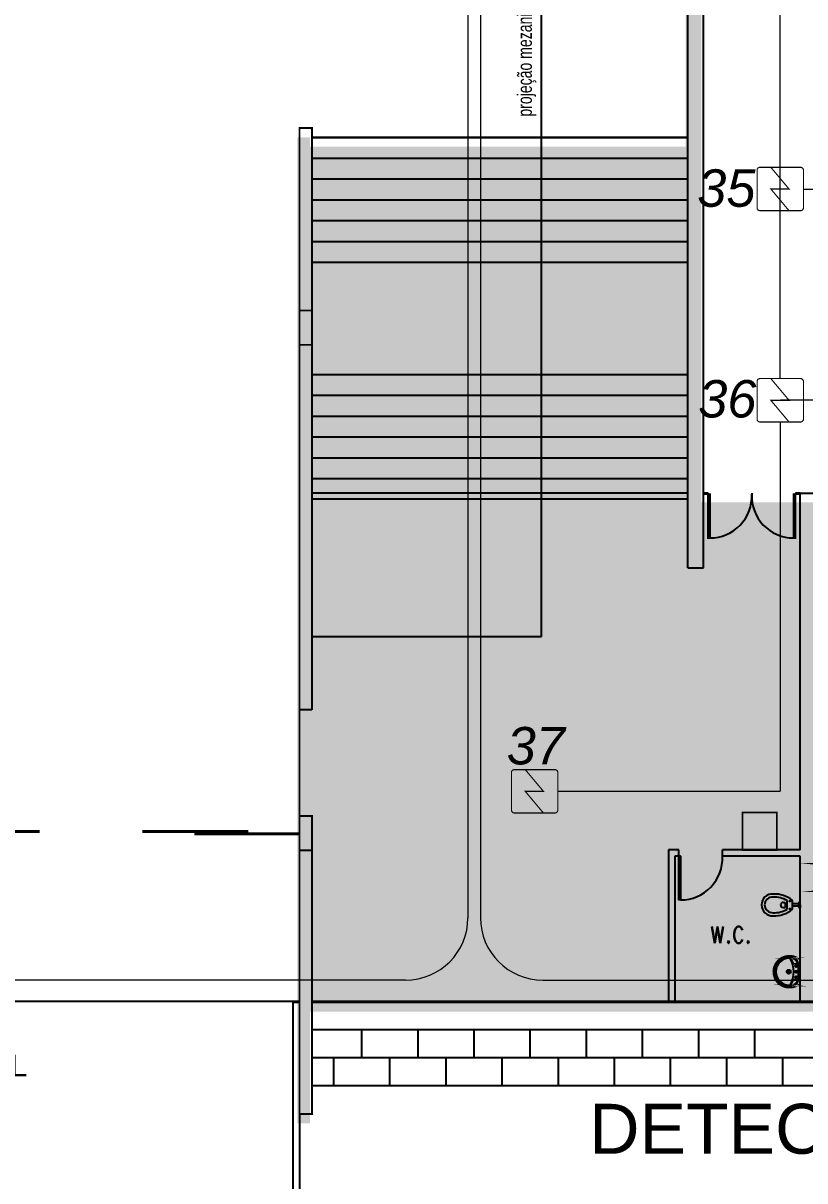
# Model space of a CAD drawing. Header units: metres. Extents: x -331 to 2982, y 362 to 2539.
# Drawn here: x 815.11 to 827.64, y 903.21 to 921.77 of the extents above; entities that cross this region are included whole.
import ezdxf
from ezdxf.enums import TextEntityAlignment as Align

# ---------------------------------------------------------------- set-up
doc = ezdxf.new("R2010")
doc.units = ezdxf.units.M
doc.layers.get('0').update_dxf_attribs({"color": 251})
doc.layers.add('_salas', color=251, linetype='Continuous', plot=False)
for name, color, linetype in [('CX', 251, 'Continuous'), ('DET. FUMAÇA', 1, 'Continuous'), ('Div', 251, 'Continuous'), ('Pis', 251, 'Continuous')]:
    doc.layers.add(name, color=color, linetype=linetype)
doc.styles.add('ALESP2', font='ROMANS.SHX', dxfattribs={"width": 0.65, "height": 0.4})
doc.styles.add('ARIAL', font='arial.ttf')
doc.styles.get("Standard").update_dxf_attribs({"font": 'arial.ttf', "height": 0.3})
doc.styles.add('X3G_ENTITY_1416989F', font='arial.ttf', dxfattribs={"height": 0.6})
doc.styles.add('X3G_ENTITY_1416991F', font='arial.ttf', dxfattribs={"height": 0.6})
doc.styles.add('X3G_ENTITY_14169943', font='arial.ttf', dxfattribs={"height": 0.6})

# ---------------------------------------------------------------- blocks, each defined once
blk = doc.blocks.new('Detector de fumaça')
at = {"layer": 'DET. FUMAÇA', "linetype": 'Continuous', "lineweight": 15, "const_width": 0.01870277497772515}
blk.add_lwpolyline([(774.59948291868, 539.8157648447526), (775.2490596285452, 539.8157648447526, -0.414213562373095), (775.2958165659895, 539.7690079073084), (775.2958165659895, 539.1669315525518, -0.414213562373095), (775.2490596285452, 539.1201746151075), (774.59948291868, 539.1201746151075, -0.414213562373095), (774.5527259812357, 539.1669315525518), (774.5527259812357, 539.7690079073084, -0.414213562373095)], format="xyb", close=True, dxfattribs=at)
blk.add_lwpolyline([(774.7729620717275, 539.8157648447526), (775.0644559117889, 539.46796972993), (774.7729620717275, 539.46796972993), (775.0644559117889, 539.1201746151075)], dxfattribs=at)
blk = doc.blocks.new('VASO-SAN')
for p, q in [((302.3511564595037, 172.4645276176708), (302.3804829001634, 172.4645276176708)), ((302.3511564595037, 172.382841068563), (302.3804829001754, 172.382841068563)), ((302.3804829001634, 172.4645276176708), (302.3804829001754, 172.382841068563)), ((302.4113947300152, 172.3536843433588), (302.4113947300152, 172.4936843424353)), ((302.4991825520949, 172.3536843424418), (302.4991825520949, 172.4936843433726)), ((302.5991825520949, 172.4436843433685), (302.4991825520949, 172.4436843433685)), ((302.5991825520949, 172.4036843433685), (302.4991825520949, 172.4036843433685)), ((302.5991825520949, 172.4436843433685), (302.5991825520949, 172.4546559305439)), ((302.5991825520949, 172.4036843433685), (302.5991825520949, 172.4436843433685)), ((302.5991825520949, 172.4036843433685), (302.5991825520949, 172.3927127561931)), ((302.6191825520949, 172.4640037223362), (302.6085303438872, 172.4640037223362)), ((302.6191825520949, 172.3833649644008), (302.6085303438872, 172.3833649644008)), ((302.6191825520949, 172.4236843433685), (302.6191825520949, 172.4640037223362)), ((302.6191825520949, 172.4236843433685), (302.6191825520949, 172.3833649644008))]:
    blk.add_line(p, q)
for centre in [(302.4529002042513, 172.4856264043932), (302.4529002042513, 172.3617422814212)]:
    blk.add_circle(centre, 0.0070651271446422)
for centre, radius, start, end in [((302.177941340428, 172.4199280401532), 0.1787982500381176, 86.68113411807168, 178.7962065859109), ((302.177941340428, 172.4199280401532), 0.1287982500381176, 86.68113411807168, 178.7962065859109), ((302.2050164807387, 172.1343106671568), 0.4644169642584563, 50.69788767013418, 92.06371201049879), ((302.2050164807387, 172.1343106671568), 0.4144169642584563, 60.13245399021499, 92.06371201049879), ((302.177941340428, 172.4274406456611), 0.1787982500381176, 181.203793414089, 273.3188658819283), ((302.177941340428, 172.4274406456611), 0.1287982500381176, 181.203793414089, 273.3188658819283), ((302.2050164807387, 172.7130580186575), 0.4644169642584563, 267.9362879895013, 309.3021123298757), ((302.2050164807387, 172.7130580186575), 0.4144169642584563, 267.9362879895013, 299.8675460083891), ((302.3486691906127, 172.4216362835805), 0.042963391935291, 86.68113411807168, 178.7962065859109), ((302.3486691906127, 172.4257324026534), 0.042963391935291, 181.203793414089, 273.3188658819283), ((302.6085303438872, 172.4546559305439), 0.0093477917922655, 90, 180), ((302.6085303438872, 172.3927127561931), 0.0093477917922655, 180, 270)]:
    blk.add_arc(centre, radius, start, end)

msp = doc.modelspace()

# ---------------------------------------------------------------- hatches: boundary and pattern name
at = {"layer": '_salas', "transparency": 33554559}
h = msp.add_hatch(color=256, dxfattribs=at)
h.dxf.hatch_style = 1
h.paths.add_polyline_path([(870.1561862654532, 914.0861352076514), (825.9811862654531, 914.0861352076514), (825.9811862654531, 926.767788540381), (825.7311862654531, 926.767788540381), (825.7311862654531, 919.7861352076515), (819.706186265453, 919.7861352076515), (819.706186265453, 919.9361352076514), (819.5061862654527, 919.9361352076514), (819.5061862654527, 904.1361352076515), (819.706186265453, 904.1361352076515), (819.706186265453, 905.9261352076514), (875.3561862654531, 905.9261352076514), (875.3561862654531, 909.3915764336072), (874.1311862654527, 909.3915764336072), (874.1311862654527, 910.2861352076515), (874.4811862654531, 910.2861352076515), (874.4811862654531, 910.3861352076515), (870.9311862654529, 910.3861352076515), (870.9311862654529, 910.2861352076515), (871.2811862654532, 910.2861352076515), (871.2811862654532, 909.3915764336072), (870.1561862654532, 909.3915764336072)])

# ---------------------------------------------------------------- linework, layer by layer
at = {"lineweight": 0}
for points in [[(876.5386141853148, 968.1961352076514), (895.2486070577627, 968.1961352076514), (895.2486070577627, 906.0761352076515), (819.7386070577629, 906.0761352076515)], [(819.7386070577629, 919.9361352076515), (819.7386070577629, 920.0861352076515), (819.5386070577626, 920.0861352076515), (819.5386070577626, 904.2861352076516), (819.7386070577629, 904.2861352076516), (819.7386070577629, 906.0761352076515)], [(798.368607057763, 906.0761352076515), (798.3686070577626, 873.9340762859114), (819.4340325755009, 873.9340762859114), (819.4340325755009, 906.0761352076515)], [(819.5386070577626, 906.0761352076515), (819.4340325755009, 906.0761352076515)]]:
    msp.add_lwpolyline(points, dxfattribs=at)
msp.add_lwpolyline([(819.7386070577629, 919.9361352076515), (825.763607057763, 919.9361352076515), (825.763607057763, 914.2361352076515), (819.7386070577629, 914.2361352076515)], close=True, dxfattribs=at)
at = {"layer": 'CX', "ltscale": 8}
msp.add_lwpolyline([(825.6182911528522, 908.4161352075184), (825.6482911528522, 908.4161352075184), (825.6482911528522, 907.7161352075184), (825.6182911528522, 907.7161352075184)], close=True, dxfattribs=at)
at = {"layer": 'CX', "color": 251, "ltscale": 8, "true_color": 0x606060}
msp.add_arc((825.6482911528522, 908.3867780646613), 0.6706428571428518, 270, 2.508903245365926, dxfattribs=at)
at = {"layer": 'Div', "color": 150, "linetype": 'Continuous', "lineweight": 0}
for p, q in [((827.2462516503979, 916.0704880096717), (827.2462516503979, 942.9102474722742)), ((829.6213535196107, 919.099885224965), (827.6177969427749, 919.0998852249647)), ((873.9333002615928, 915.7226928948492), (827.2518139322524, 915.7226928948492)), ((827.2462516503979, 915.3748977800267), (827.2462516503979, 909.4567719133626)), ((823.6800400440618, 909.4567719133627), (827.2462516503979, 909.4567719133626))]:
    msp.add_line(p, q, dxfattribs=at)
at = {"layer": 'Div', "color": 230, "linetype": 'Continuous', "lineweight": 0}
for p, q in [((822.2391967753472, 935.3480834960938), (822.239192553485, 907.4313035927139)), ((822.4392089843801, 935.348083496094), (822.4391925534851, 907.4313035927139)), ((821.239192553485, 906.4313035927139), (769.2698914618027, 906.4313035927139)), ((823.4391925534851, 906.4313035927139), (897.6570309252875, 906.4313035927139))]:
    msp.add_line(p, q, dxfattribs=at)
at = {"layer": 'Div', "lineweight": 0}
for p, q in [((825.6182911528522, 908.4161352075184), (825.6182911528522, 908.5161352075186)), ((826.318291152852, 908.4161352075184), (826.318291152852, 908.5161352075186)), ((825.6482911528519, 908.4161352075184), (825.5536070579005, 908.4161352075184)), ((825.6482911528519, 908.4161352075182), (825.5536070579001, 908.4161352075182))]:
    msp.add_line(p, q, dxfattribs=at)
at = {"layer": 'Div', "color": 230, "linetype": 'Continuous', "lineweight": 0}
for centre, start, end in [((821.239192553485, 907.4313035927139), 270, 0), ((823.4391925534851, 907.4313035927139), 180, 270)]:
    msp.add_arc(centre, 1, start, end, dxfattribs=at)
at = {"layer": 'Pis'}
for p, q in [((826.0136070579006, 913.0361352075186), (826.0136070579006, 926.917788540248)), ((825.7636070579006, 913.0361352075186), (825.7636070579006, 926.6445499672989)), ((823.4186070579003, 911.9361352075186), (823.4186070579003, 922.2924133069362)), ((819.7386070579, 919.9361352075186), (825.7636070579006, 919.9361352075186)), ((819.7386070579, 919.6028018741852), (825.7636070579006, 919.6028018741852)), ((819.7386070579, 919.2694685408519), (825.7636070579006, 919.2694685408519)), ((819.7386070579, 918.9361352075186), (825.7636070579006, 918.9361352075186)), ((819.7386070579, 918.6028018741852), (825.7636070579006, 918.6028018741852)), ((819.7386070579, 918.2694685408519), (825.7636070579006, 918.2694685408519)), ((819.7386070579, 917.9361352075186), (825.7636070579006, 917.9361352075186)), ((819.7386070579, 916.1361352075185), (825.7636070579006, 916.1361352075185)), ((819.7386070579, 915.8028018741852), (825.7636070579006, 915.8028018741852)), ((819.7386070579, 915.469468540852), (825.7636070579006, 915.469468540852)), ((819.7386070579, 915.1361352075185), (825.7636070579006, 915.1361352075185)), ((819.7386070579, 914.8028018741852), (825.7636070579006, 914.8028018741852)), ((819.7386070579, 914.469468540852), (825.7636070579006, 914.469468540852)), ((826.0886070579004, 914.2361352075184), (826.0136070579006, 914.2361352075184)), ((826.0886070579004, 914.2361352075184), (826.0886070579004, 914.2161352075184)), ((826.7886070579002, 914.2361352075184), (826.7886070579002, 914.2161352075184)), ((827.5636070579003, 914.2361352075184), (827.4886070579, 914.2361352075184)), ((827.4886070579, 914.2361352075184), (827.4886070579, 914.2161352075184)), ((827.5636070579003, 908.5161352075183), (827.5636070579003, 914.2361352075184)), ((827.5636070579003, 914.2361352075184), (828.5486070579004, 914.2361352075184)), ((825.7636070579006, 914.1361352075185), (819.7386070579, 914.1361352075185)), ((825.7636070579006, 913.0361352075186), (825.7636070579006, 914.1361352075185)), ((826.0886070579004, 914.2161352075184), (826.0136070579006, 914.2161352075184)), ((827.5636070579003, 914.2161352075184), (827.4886070579, 914.2161352075184)), ((825.7636070579006, 913.0361352075186), (826.0136070579006, 913.0361352075186)), ((819.7386070579, 911.9361352075186), (823.4186070579003, 911.9361352075186)), ((819.7386070579, 910.7611352075185), (819.5386070579002, 910.7611352075185)), ((825.6182911528522, 908.5161352075186), (825.4536070579002, 908.5161352075186)), ((825.4536070579002, 908.5161352075186), (825.4536070579002, 906.0961352075185)), ((825.6182911528522, 908.4161352075184), (825.6182911528522, 908.5161352075186)), ((827.5636070579003, 908.5161352075186), (826.318291152852, 908.5161352075186)), ((826.318291152852, 908.4161352075184), (826.318291152852, 908.5161352075186)), ((825.6182911528522, 908.4161352075184), (825.5536070579005, 908.4161352075184)), ((825.5536070579005, 908.4161352075184), (825.5536070579005, 906.0961352075185)), ((825.6482911528519, 908.4161352075184), (825.5536070579005, 908.4161352075184)), ((825.6482911528519, 908.4161352075182), (825.5536070579001, 908.4161352075182)), ((827.5636070579003, 908.4161352075184), (826.318291152852, 908.4161352075184)), ((827.5636070579003, 906.0961352075185), (827.5636070579003, 908.4161352075184)), ((827.5636070579003, 906.3752237902556), (827.5636070579003, 906.7553990454815)), ((798.5686070579, 906.0961352075185), (819.5386070579002, 906.0961352075185)), ((819.7386070579, 906.0961352075185), (895.2286070579003, 906.0961352075185)), ((819.7386070579, 906.0761352075185), (895.2486070579002, 906.0761352075185)), ((895.6886070579003, 905.6361352075185), (819.7386070579, 905.6361352075185)), ((820.0886070579004, 905.6361352075185), (820.0886070579004, 905.6361352075185)), ((820.5386070579002, 905.1861352075186), (820.5386070579002, 905.6361352075185)), ((820.9886070579, 905.6361352075185), (820.9886070579, 905.6361352075185)), ((821.4386070579003, 905.1861352075186), (821.4386070579003, 905.6361352075185)), ((821.8886070579006, 905.6361352075185), (821.8886070579006, 905.6361352075185)), ((822.3386070579004, 905.1861352075186), (822.3386070579004, 905.6361352075185)), ((822.7886070579002, 905.6361352075185), (822.7886070579002, 905.6361352075185)), ((823.2386070579, 905.1861352075186), (823.2386070579, 905.6361352075185)), ((823.6886070579003, 905.6361352075185), (823.6886070579003, 905.6361352075185)), ((824.1386070579006, 905.1861352075186), (824.1386070579006, 905.6361352075185)), ((824.5886070579004, 905.6361352075185), (824.5886070579004, 905.6361352075185)), ((825.0386070579002, 905.1861352075186), (825.0386070579002, 905.6361352075185)), ((825.4886070579, 905.6361352075185), (825.4886070579, 905.6361352075185)), ((825.9386070579003, 905.1861352075186), (825.9386070579003, 905.6361352075185)), ((826.3886070579006, 905.6361352075185), (826.3886070579006, 905.6361352075185)), ((826.8386070579004, 905.1861352075186), (826.8386070579004, 905.6361352075185)), ((827.2886070579002, 905.6361352075185), (827.2886070579002, 905.6361352075185)), ((895.6886070579003, 905.1861352075186), (819.7386070579, 905.1861352075186)), ((820.0886070579004, 904.7361352075186), (820.0886070579004, 905.1861352075186)), ((820.9886070579, 904.7361352075186), (820.9886070579, 905.1861352075186)), ((821.8886070579006, 904.7361352075186), (821.8886070579006, 905.1861352075186)), ((822.7886070579002, 904.7361352075186), (822.7886070579002, 905.1861352075186)), ((823.6886070579003, 904.7361352075186), (823.6886070579003, 905.1861352075186)), ((824.5886070579004, 904.7361352075186), (824.5886070579004, 905.1861352075186)), ((825.4886070579, 904.7361352075186), (825.4886070579, 905.1861352075186)), ((826.3886070579006, 904.7361352075186), (826.3886070579006, 905.1861352075186)), ((827.2886070579002, 904.7361352075186), (827.2886070579002, 905.1861352075186)), ((896.1386070579006, 904.7361352075186), (819.7386070579, 904.7361352075186)), ((819.5386070579002, 904.2861352075186), (819.5386070579002, 873.9340762859149))]:
    msp.add_line(p, q, dxfattribs=at)
at = {"layer": 'Pis', "const_width": 0.03}
for points in [[(876.5386141853148, 968.1961352076514), (895.2486070577627, 968.1961352076514), (895.2486070577627, 906.0761352076515), (819.7386070577629, 906.0761352076515)], [(819.7386070577629, 919.9361352076517), (819.7386070577629, 920.0861352076515), (819.5386070577626, 920.0861352076515), (819.5386070577626, 904.2861352076516), (819.7386070577629, 904.2861352076516), (819.7386070577629, 906.0761352076515)], [(819.5386070579002, 920.0861352075185), (819.5386070579002, 917.1611352075186)], [(819.5386070579002, 920.0861352075185), (819.7386070579, 920.0861352075185)], [(819.7386070579, 917.1611352075186), (819.7386070579, 920.0861352075185), (819.5386070579002, 920.0861352075185), (819.5386070579002, 917.1611352075186)], [(819.7386070579, 920.0861352075185), (819.7386070579, 917.1611352075186)], [(819.5386070579002, 916.6111352075186), (819.5386070579002, 911.8861352075185)], [(819.5386070579002, 916.6111352075186), (819.5386070579002, 910.7611352075185)], [(819.7386070579, 916.6111352075186), (819.7386070579, 914.2361352075184)], [(819.7386070579, 910.7611352075185), (819.7386070579, 916.6111352075186)], [(819.7386070579, 914.1361352075185), (819.7386070579, 910.7611352075185)], [(819.5386070579002, 911.8861352075185), (819.5386070579002, 910.7611352075185)], [(819.5386070579002, 908.5111352075185), (819.5386070579002, 904.2861352075186)], [(819.5386070579002, 908.5111352075185), (819.5386070579002, 904.2861352075186), (819.7386070579, 904.2861352075186), (819.7386070579, 908.5111352075185)], [(819.7386070579, 908.5111352075185), (819.7386070579, 904.2861352075186)], [(827.8388030529236, 908.2908152842706), (827.8421146840669, 908.2908152842706), (827.8421146840669, 908.2908152842706), (827.8361537480091, 908.2914776104992)], [(827.8361537480091, 907.8569916045269), (827.8421146840669, 907.8576539307555), (827.8421146840669, 907.8576539307555), (827.8388030529236, 907.8576539307555)], [(827.5636070579003, 906.7553990454815), (827.5636070579003, 906.7553990454815), (827.5636070579003, 906.7580483503959), (827.5629447316719, 906.7600353290816), (827.5616200792142, 906.7613599815388), (827.5596331005286, 906.7626846339961), (827.5596331005286, 906.7626846339961), (827.5503605333283, 906.7699702225109), (827.5404256398988, 906.7765934847971), (827.5298284202408, 906.7825544208547), (827.5198935268118, 906.7885153569123), (827.5092963071538, 906.793813966741), (827.4986990874959, 906.7984502503416), (827.4874395416095, 906.8024242077133), (827.4768423219516, 906.8063981650848), (827.4655827760648, 906.8097097962279), (827.4536609039501, 906.8123591011424), (827.4424013580633, 906.8150084060569), (827.4304794859486, 906.8169953847428), (827.4192199400618, 906.8183200372), (827.4072980679471, 906.8189823634286), (827.3953761958319, 906.8189823634286), (827.3834543237167, 906.8189823634286), (827.3834543237167, 906.8189823634286), (827.3582859270296, 906.8169953847428), (827.3337798565703, 906.8123591011424), (827.30993611234, 906.8057358388562), (827.2874170205673, 906.7971255978844), (827.265560255023, 906.7858660519978), (827.245028141936, 906.773281853654), (827.2264830075346, 906.7587106766246), (827.2086001993621, 906.742152520909), (827.1927043698752, 906.7242697127365), (827.1787955190744, 906.7050622521067), (827.1662113207308, 906.6838678127908), (827.1562764273012, 906.6620110472466), (827.1476661863294, 906.6394919554734), (827.1417052502716, 906.6156482112433), (827.1377312929003, 906.5904798145559), (827.1364066404426, 906.5653114178685)], [(827.154951774844, 906.5653114178685), (827.154951774844, 906.5653114178685), (827.1562764273012, 906.5891551620987), (827.1595880584441, 906.6116742538718), (827.1655489945019, 906.6341933456447), (827.1728345830165, 906.6553877849603), (827.1827694764461, 906.675257571819), (827.1940290223324, 906.6944650324488), (827.2072755469048, 906.7123478406213), (827.221846723934, 906.7289059963366), (827.2384048796498, 906.7441394995949), (827.2556253615935, 906.7580483503959), (827.2748328222237, 906.7699702225109), (827.2947026090819, 906.7799051159402), (827.3158970483978, 906.7878530306837), (827.3377538139421, 906.7944762929699), (827.3602729057152, 906.7984502503416), (827.3841166499456, 906.8004372290272), (827.3841166499456, 906.8004372290272), (827.392064564689, 906.8010995552559), (827.4006748056609, 906.8010995552559), (827.4086227204039, 906.8004372290272), (827.4165706351473, 906.7997749027988), (827.4245185498908, 906.79911257657), (827.4324664646342, 906.7977879241128), (827.4404143793777, 906.7964632716555), (827.4483622941211, 906.7951386191983), (827.4483622941211, 906.7951386191983), (827.4563102088646, 906.7931516405126), (827.464258123608, 906.7898400093695), (827.4715437121226, 906.7865283782264), (827.4788293006372, 906.7825544208547), (827.4854525629239, 906.7779181372543), (827.4920758252097, 906.7726195274254), (827.4980367612675, 906.7666585913678), (827.5039976973248, 906.7606976553104), (827.5039976973248, 906.7606976553104), (827.5092963071538, 906.7547367192528), (827.5139325907544, 906.7481134569666), (827.5179065481257, 906.7414901946804), (827.5218805054974, 906.7342046061656), (827.5251921366407, 906.726919017651), (827.5278414415548, 906.7189711029075), (827.5298284202408, 906.7110231881641), (827.5311530726981, 906.7030752734206), (827.5311530726981, 906.7030752734206), (827.5324777251553, 906.6931403799915), (827.5338023776126, 906.6825431603336), (827.5351270300698, 906.6726082669045), (827.5364516825271, 906.6620110472466), (827.5377763349843, 906.6514138275886), (827.5384386612127, 906.6408166079307), (827.5397633136704, 906.6308817145016), (827.5404256398988, 906.6202844948436), (827.5404256398988, 906.6202844948436), (827.5404256398988, 906.6136612325574), (827.5410879661272, 906.6070379702712), (827.5410879661272, 906.5997523817566), (827.5410879661272, 906.5931291194704), (827.541750292356, 906.5858435309556), (827.541750292356, 906.5792202686696), (827.541750292356, 906.5719346801548), (827.541750292356, 906.5653114178685), (827.541750292356, 906.5653114178685), (827.541750292356, 906.5586881555823), (827.541750292356, 906.5514025670675), (827.541750292356, 906.5447793047813), (827.5410879661272, 906.5381560424953), (827.5410879661272, 906.5308704539805), (827.5410879661272, 906.5242471916943), (827.5404256398988, 906.5169616031797), (827.5404256398988, 906.5103383408934), (827.5404256398988, 906.5103383408934), (827.5397633136704, 906.4997411212355), (827.5384386612127, 906.4898062278062), (827.5377763349843, 906.4792090081485), (827.5364516825271, 906.4686117884905), (827.5351270300698, 906.4580145688326), (827.5338023776126, 906.4480796754035), (827.5324777251553, 906.4374824557456), (827.5311530726981, 906.4275475623162), (827.5311530726981, 906.4275475623162), (827.5298284202408, 906.419599647573), (827.5278414415548, 906.4116517328296), (827.5251921366407, 906.4037038180861), (827.5218805054974, 906.3964182295713), (827.5179065481257, 906.3891326410564), (827.5139325907544, 906.3825093787705), (827.5092963071538, 906.3758861164843), (827.5039976973248, 906.3699251804267), (827.5039976973248, 906.3699251804267), (827.4980367612675, 906.3639642443693), (827.4920758252097, 906.3580033083115), (827.4854525629239, 906.3527046984827), (827.4788293006372, 906.3480684148824), (827.4715437121226, 906.3440944575107), (827.464258123608, 906.3407828263676), (827.4563102088646, 906.3374711952245), (827.4483622941211, 906.3354842165386), (827.4483622941211, 906.3354842165386), (827.4404143793777, 906.3341595640813), (827.4324664646342, 906.3328349116243), (827.4245185498908, 906.3315102591671), (827.4165706351473, 906.3308479329382), (827.4086227204039, 906.3301856067098), (827.4006748056609, 906.329523280481), (827.392064564689, 906.329523280481), (827.3841166499456, 906.3301856067098), (827.3841166499456, 906.3301856067098), (827.3602729057152, 906.3321725853955), (827.3377538139421, 906.3361465427672), (827.3158970483978, 906.3427698050534), (827.2947026090819, 906.3507177197969), (827.2748328222237, 906.360652613226), (827.2556253615935, 906.3725744853411), (827.2384048796498, 906.386483336142), (827.221846723934, 906.4017168394003), (827.2072755469048, 906.4182749951158), (827.1940290223324, 906.4361578032883), (827.1827694764461, 906.4553652639181), (827.1728345830165, 906.4752350507767), (827.1655489945019, 906.4964294900924), (827.1595880584441, 906.5189485818653), (827.1562764273012, 906.5414676736384), (827.154951774844, 906.5653114178685)], [(827.4026617843465, 906.7746065061112), (827.4026617843465, 906.7746065061112), (827.4026617843465, 906.7752688323399), (827.4026617843465, 906.7759311585685), (827.4019994581181, 906.7759311585685), (827.4019994581181, 906.7765934847971), (827.4019994581181, 906.7765934847971), (827.3993501532036, 906.7792427897116), (827.3967008482891, 906.7812297683975), (827.3933892171458, 906.7818920946261), (827.3900775860029, 906.7818920946261), (827.3900775860029, 906.7818920946261), (827.3960385220603, 906.7825544208547), (827.4019994581181, 906.7832167470833), (827.4086227204039, 906.7838790733119), (827.4145836564617, 906.7838790733119), (827.4205445925195, 906.7838790733119), (827.4271678548052, 906.7832167470833), (827.4331287908631, 906.7825544208547), (827.4390897269204, 906.7812297683975), (827.4390897269204, 906.7812297683975), (827.4483622941211, 906.778580463483), (827.4576348613218, 906.7752688323399), (827.4669074285225, 906.7712948749684), (827.4755176694944, 906.7666585913678), (827.4834655842378, 906.7613599815388), (827.4907511727524, 906.7547367192528), (827.4973744350386, 906.7481134569666), (827.5039976973248, 906.7401655422232), (827.5039976973248, 906.7401655422232), (827.5079716546966, 906.7348669323944), (827.5119456120683, 906.7289059963366), (827.51591956944, 906.7222827340506), (827.5185688743545, 906.716321797993), (827.521218179269, 906.7096985357068), (827.5238674841835, 906.7030752734206), (827.5258544628691, 906.695789684906), (827.5271791153264, 906.6891664226198), (827.5271791153264, 906.6891664226198), (827.5285037677836, 906.6812185078763), (827.5291660940125, 906.6739329193617), (827.5304907464692, 906.6659850046183), (827.5311530726981, 906.6580370898748), (827.5318153989269, 906.65075150136), (827.5324777251553, 906.6428035866168), (827.5331400513837, 906.6355179981017), (827.5338023776126, 906.6275700833585), (827.5344647038414, 906.619622168615), (827.5344647038414, 906.6123365801002), (827.5351270300698, 906.6043886653567), (827.5351270300698, 906.5964407506135), (827.5357893562982, 906.58849283587), (827.5357893562982, 906.5812072473552), (827.5357893562982, 906.5732593326118), (827.5357893562982, 906.5653114178685), (827.5357893562982, 906.5653114178685), (827.5357893562982, 906.5573635031251), (827.5357893562982, 906.5494155883819), (827.5357893562982, 906.5421299998668), (827.5351270300698, 906.5341820851236), (827.5351270300698, 906.5262341703801), (827.5344647038414, 906.5182862556369), (827.5344647038414, 906.5110006671218), (827.5338023776126, 906.5030527523786), (827.5331400513837, 906.4951048376352), (827.5324777251553, 906.4878192491203), (827.5318153989269, 906.4798713343769), (827.5311530726981, 906.4725857458623), (827.5304907464692, 906.4646378311188), (827.5291660940125, 906.4566899163754), (827.5285037677836, 906.4494043278607), (827.5271791153264, 906.4414564131173), (827.5271791153264, 906.4414564131173), (827.5258544628691, 906.4348331508311), (827.5238674841835, 906.4275475623162), (827.521218179269, 906.4209243000303), (827.5185688743545, 906.414301037744), (827.51591956944, 906.4083401016865), (827.5119456120683, 906.4023791656289), (827.5079716546966, 906.3964182295713), (827.5039976973248, 906.3911196197425), (827.5039976973248, 906.3911196197425), (827.4973744350386, 906.3831717049991), (827.4907511727524, 906.3758861164843), (827.4834655842378, 906.3699251804267), (827.4755176694944, 906.3639642443693), (827.4669074285225, 906.3593279607687), (827.4576348613218, 906.355354003397), (827.4483622941211, 906.3520423722541), (827.4390897269204, 906.3493930673396), (827.4390897269204, 906.3493930673396), (827.4331287908631, 906.3480684148824), (827.4271678548052, 906.3474060886538), (827.4205445925195, 906.3467437624251), (827.4145836564617, 906.3467437624251), (827.4086227204039, 906.3467437624251), (827.4019994581181, 906.3474060886538), (827.3960385220603, 906.3480684148824), (827.3900775860029, 906.348730741111), (827.3900775860029, 906.348730741111), (827.3933892171458, 906.348730741111), (827.3967008482891, 906.3493930673396), (827.3993501532036, 906.3513800460255), (827.4019994581181, 906.35402935094), (827.4019994581181, 906.35402935094), (827.4019994581181, 906.3546916771686), (827.4026617843465, 906.355354003397), (827.4026617843465, 906.355354003397), (827.4026617843465, 906.3560163296258)], [(827.4026617843465, 906.7746065061112), (827.4026617843465, 906.7746065061112), (827.405311089261, 906.7706325487395), (827.4079603941755, 906.7666585913678), (827.4099473728616, 906.7626846339961), (827.4119343515472, 906.7580483503959), (827.4119343515472, 906.7580483503959), (827.417895287605, 906.7467888045094), (827.423193897434, 906.7355292586228), (827.4278301810341, 906.7236073865079), (827.4324664646342, 906.7123478406213), (827.436440422006, 906.7004259685061), (827.4404143793777, 906.6885040963912), (827.443726010521, 906.676582224276), (827.4470376416639, 906.664660352161), (827.4496869465784, 906.6520761538172), (827.4516739252645, 906.6401542817023), (827.4536609039501, 906.6275700833585), (827.4556478826357, 906.6149858850147), (827.4563102088646, 906.6030640128997), (827.4576348613218, 906.5904798145559), (827.4576348613218, 906.5778956162123), (827.4576348613218, 906.5653114178685), (827.4576348613218, 906.5653114178685), (827.4576348613218, 906.5527272195247), (827.4576348613218, 906.5401430211812), (827.4563102088646, 906.5275588228374), (827.4556478826357, 906.5156369507224), (827.4536609039501, 906.5030527523786), (827.4516739252645, 906.4904685540348), (827.4496869465784, 906.4785466819199), (827.4470376416639, 906.465962483576), (827.443726010521, 906.4540406114609), (827.4404143793777, 906.4421187393459), (827.436440422006, 906.4301968672307), (827.4324664646342, 906.4182749951158), (827.4278301810341, 906.4070154492292), (827.423193897434, 906.3950935771143), (827.417895287605, 906.3838340312277), (827.4119343515472, 906.3725744853411), (827.4119343515472, 906.3725744853411), (827.4099473728616, 906.3679382017408), (827.4079603941755, 906.3639642443693), (827.405311089261, 906.3599902869976), (827.4026617843465, 906.3560163296258)], [(827.5192312005834, 906.716321797993), (827.5192312005834, 906.716321797993), (827.5198935268118, 906.7110231881641), (827.5192312005834, 906.7063869045639), (827.5165818956689, 906.7017506209634), (827.5132702645255, 906.6984389898205), (827.5132702645255, 906.6984389898205), (827.5126079382967, 906.6977766635916), (827.5119456120683, 906.6977766635916), (827.5112832858399, 906.6977766635916), (827.5106209596111, 906.6971143373632), (827.5106209596111, 906.6971143373632), (827.5066470022393, 906.695789684906), (827.5020107186388, 906.6944650324488), (827.4973744350386, 906.6938027062201), (827.4927381514385, 906.6924780537629), (827.4881018678384, 906.6918157275343), (827.4834655842378, 906.6918157275343), (827.4788293006372, 906.6911534013057), (827.4741930170371, 906.6911534013057), (827.4741930170371, 906.6911534013057), (827.469556733437, 906.6918157275343), (827.4649204498364, 906.6931403799915), (827.4609464924647, 906.6951273586774), (827.4569725350934, 906.6971143373632), (827.4536609039501, 906.7004259685061), (827.4503492728068, 906.7037375996495), (827.4483622941211, 906.707711557021), (827.4463753154355, 906.7123478406213), (827.4463753154355, 906.7123478406213), (827.443726010521, 906.7189711029075), (827.4417390318349, 906.7249320389651), (827.4390897269204, 906.7315553012511), (827.4357780957776, 906.7381785635373), (827.4331287908631, 906.7441394995949), (827.4298171597197, 906.7507627618811), (827.4265055285769, 906.7567236979387), (827.423193897434, 906.7626846339961), (827.423193897434, 906.7626846339961), (827.4212069187479, 906.7653339389105), (827.4192199400618, 906.7673209175966), (827.4172329613762, 906.7699702225109), (827.4145836564617, 906.7712948749684), (827.4119343515472, 906.7726195274254), (827.4086227204039, 906.7739441798826), (827.4059734154894, 906.7746065061112), (827.4026617843465, 906.7746065061112)], [(827.1364066404426, 906.5653114178685), (827.1364066404426, 906.5653114178685), (827.1377312929003, 906.5394806949525), (827.1417052502716, 906.5149746244936), (827.1476661863294, 906.4911308802634), (827.1562764273012, 906.4679494622619), (827.1662113207308, 906.4460926967176), (827.1787955190744, 906.4255605836304), (827.1927043698752, 906.4063531230006), (827.2086001993621, 906.388470314828), (827.2264830075346, 906.3719121591125), (827.245028141936, 906.3573409820831), (827.265560255023, 906.3447567837393), (827.2874170205673, 906.3334972378527), (827.30993611234, 906.3248869968809), (827.3337798565703, 906.3182637345947), (827.3582859270296, 906.3136274509943), (827.3834543237167, 906.3116404723085), (827.3834543237167, 906.3116404723085), (827.3953761958319, 906.3116404723085), (827.4072980679471, 906.3116404723085), (827.4192199400618, 906.3123027985371), (827.4304794859486, 906.3136274509943), (827.4424013580633, 906.3156144296802), (827.4536609039501, 906.3182637345947), (827.4655827760648, 906.3209130395092), (827.4768423219516, 906.324224670652), (827.4874395416095, 906.3281986280238), (827.4986990874959, 906.3321725853955), (827.5092963071538, 906.3368088689958), (827.5198935268118, 906.3421074788248), (827.5298284202408, 906.3480684148824), (827.5404256398988, 906.35402935094), (827.5503605333283, 906.360652613226), (827.5596331005286, 906.3679382017408), (827.5596331005286, 906.3679382017408), (827.5616200792142, 906.369262854198), (827.5629447316719, 906.3705875066553), (827.5636070579003, 906.3725744853411), (827.5636070579003, 906.3752237902556)], [(827.4026617843465, 906.3560163296258), (827.4026617843465, 906.3560163296258), (827.4059734154894, 906.3560163296258), (827.4086227204039, 906.3566786558542), (827.4119343515472, 906.3580033083115), (827.4145836564617, 906.3593279607687), (827.4172329613762, 906.360652613226), (827.4192199400618, 906.3633019181405), (827.4212069187479, 906.3652888968263), (827.423193897434, 906.3679382017408), (827.423193897434, 906.3679382017408), (827.4265055285769, 906.3738991377984), (827.4298171597197, 906.379860073856), (827.4331287908631, 906.386483336142), (827.4357780957776, 906.3924442721998), (827.4390897269204, 906.3990675344858), (827.4417390318349, 906.405690796772), (827.443726010521, 906.4116517328296), (827.4463753154355, 906.4182749951158), (827.4463753154355, 906.4182749951158), (827.4483622941211, 906.4229112787159), (827.4503492728068, 906.4268852360876), (827.4536609039501, 906.4301968672307), (827.4569725350934, 906.4335084983738), (827.4609464924647, 906.4354954770597), (827.4649204498364, 906.4374824557456), (827.469556733437, 906.4388071082028), (827.4741930170371, 906.4394694344314), (827.4741930170371, 906.4394694344314), (827.4788293006372, 906.4394694344314), (827.4834655842378, 906.4388071082028), (827.4881018678384, 906.4388071082028), (827.4927381514385, 906.4381447819742), (827.4973744350386, 906.436820129517), (827.5020107186388, 906.4361578032883), (827.5066470022393, 906.4348331508311), (827.5106209596111, 906.4335084983738), (827.5106209596111, 906.4335084983738), (827.5112832858399, 906.4328461721452), (827.5119456120683, 906.4328461721452), (827.5126079382967, 906.4328461721452), (827.5132702645255, 906.4321838459166), (827.5132702645255, 906.4321838459166), (827.5165818956689, 906.4288722147735), (827.5192312005834, 906.4242359311731), (827.5198935268118, 906.419599647573), (827.5192312005834, 906.4149633639727)], [(798.368607057763, 906.0761352076515), (798.3686070577626, 873.9340762859115), (819.4340325755009, 873.9340762859115), (819.4340325755009, 906.0761352076515)], [(819.5386070577626, 906.0761352076515), (819.4340325755009, 906.0761352076515)], [(819.5386070579002, 904.2861352075186), (819.7386070579, 904.2861352075186)]]:
    msp.add_lwpolyline(points, dxfattribs=at)
for points in [[(819.7386070577629, 919.9361352076517), (825.763607057763, 919.9361352076517), (825.763607057763, 914.2361352076514), (819.7386070577629, 914.2361352076514)], [(819.5386070579002, 916.6111352075186), (819.5386070579002, 917.1611352075186), (819.7386070579, 917.1611352075186), (819.7386070579, 916.6111352075186)], [(826.0886070579004, 914.2161352075184), (826.1186070579001, 914.2161352075184), (826.1186070579001, 913.5161352075186), (826.0886070579004, 913.5161352075186)], [(827.4886070579, 914.2161352075184), (827.4586070579003, 914.2161352075184), (827.4586070579003, 913.5161352075186), (827.4886070579, 913.5161352075186)], [(819.5386070579002, 908.5111352075185), (819.5386070579002, 909.0611352075186), (819.7386070579, 909.0611352075186), (819.7386070579, 908.5111352075185)], [(826.6414657923447, 908.5161352075183), (827.1914657923444, 908.5161352075183), (827.1914657923444, 909.1161352075185), (826.6414657923447, 909.1161352075185)], [(813.6892320579, 908.8211352075184), (815.3604820578998, 908.8211352075184), (815.3604820578998, 908.8011352075184), (813.6892320579, 908.8011352075184)], [(818.7029820579005, 908.8211352075184), (817.0317320579002, 908.8211352075184), (817.0317320579002, 908.8011352075184), (818.7029820579005, 908.8011352075184)], [(817.8673570579003, 908.7861352075186), (819.5386070579002, 908.7861352075186), (819.5386070579002, 908.7661352075186), (817.8673570579003, 908.7661352075186)]]:
    msp.add_lwpolyline(points, close=True, dxfattribs=at)
at = {"layer": 'Pis'}
for centre, radius in [((827.5000237399531, 906.6531775636486), 0.0166384018584), ((827.3826453009337, 906.5653114178685), 0.03253059595674806), ((827.3826453009337, 906.5653114178685), 0.01589796219915734), ((827.5000237399531, 906.5653114178685), 0.0166384018584), ((827.5000237399531, 906.4767745381512), 0.0166384018584)]:
    msp.add_circle(centre, radius, dxfattribs=at)
for centre, radius, start, end in [((826.1186070579001, 914.1867780646614), 0.670642857142866, 270, 2.508903245361266), ((827.4586070579003, 914.1867780646614), 0.670642857142866, 177.4910967546387, 270), ((827.3900775860029, 906.5653114178685), 0.2165806767575426, 90, 270)]:
    msp.add_arc(centre, radius, start, end, dxfattribs=at)

# ---------------------------------------------------------------- block references
at = {"layer": 'DET. FUMAÇA', "linetype": 'Continuous', "lineweight": 0}
for p in [(52.3219803767854, 379.6407064549987), (52.3219803767854, 376.2547231649191), (48.38422347807227, 369.9888021834327)]:
    msp.add_blockref('Detector de fumaça', p, dxfattribs=at)
at = {"layer": 'Pis'}
msp.add_blockref('VASO-SAN', (524.9444245058053, 735.2122023402196), dxfattribs=at)

# ---------------------------------------------------------------- texts
at = {"layer": 'Div', "color": 5, "linetype": 'Continuous', "lineweight": 0, "true_color": 0x0000ff, "char_height": 0.6, "attachment_point": 1}
for s, insert, style in [('{\\fArial|b0|i1|c0|p34;35}', (825.9159154249244, 919.4234974142221), 'X3G_ENTITY_14169943'), ('{\\fArial|b0|i1|c0|p34;36}', (825.9319894806065, 916.0465965898928), 'X3G_ENTITY_1416991F'), ('{\\fArial|b0|i1|c0|p34;37}', (822.8607794358646, 910.4873213761426), 'X3G_ENTITY_1416989F')]:
    msp.add_mtext_dynamic_manual_height_columns(s, width=13.3188035564217, gutter_width=2.5, heights=[0], dxfattribs=dict(at, insert=insert, style=style))
at = {"layer": 'Div', "color": 230, "linetype": 'Continuous', "lineweight": 0, "insert": (824.182876815817, 904.4489878073971), "char_height": 0.8, "attachment_point": 1}
msp.add_mtext_dynamic_manual_height_columns('DETECTORES PERTENCENTES AO LAÇO 5', width=27.20387505224335, gutter_width=2.5, heights=[0], dxfattribs=at)
at = {"layer": 'Pis', "width": 0.7}
msp.add_text('projeção mezanino - 3º pavimento', height=0.2303669760199909, rotation=90, dxfattribs=at).set_placement((823.2633828647708, 920.2679857800451))
at = {"layer": 'Pis', "style": 'ALESP2', "width": 0.65}
msp.add_text('w.c.', height=0.4, dxfattribs=at).set_placement((826.4511406334827, 907.0229107095283), align=Align.CENTER)
at = {"layer": 'Pis', "style": 'ARIAL'}
msp.add_text('RAMPA - ACESSO HALL MONUMENTAL', height=0.35, dxfattribs=at).set_placement((805.9944745510652, 904.8868498942459))

doc.saveas('drawing.dxf')
